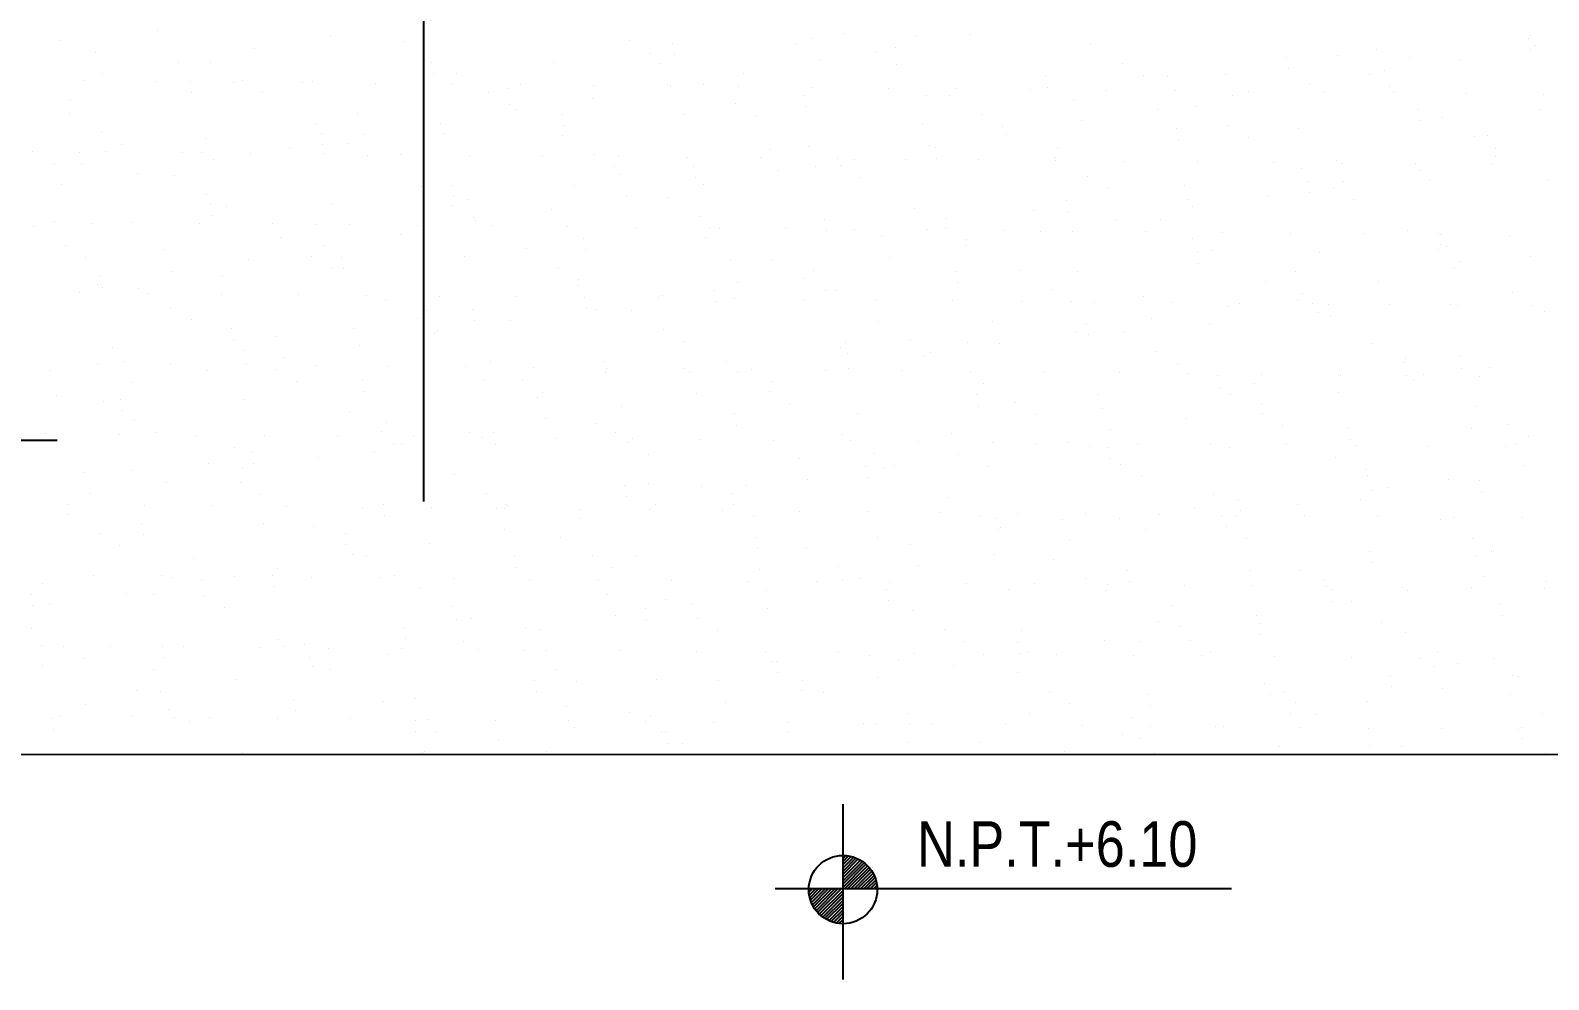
# Model space of a CAD drawing. Header units: millimetres. Extents: x -3 to 53, y -269 to 39.
# Drawn here: x 16.799 to 19.795, y 35.606 to 37.479 of the extents above; entities that cross this region are included whole.
import ezdxf
from ezdxf.enums import TextEntityAlignment as Align
from ezdxf.xclip import XClip

# ---------------------------------------------------------------- set-up
doc = ezdxf.new("R2010")
doc.units = ezdxf.units.MM
doc.header["$LTSCALE"] = 15
doc.header["$XCLIPFRAME"] = 2
for name, pattern in [('ACAD_ISO07W100', [3, 0, -3]), ('PHANTOM', [63.5, 31.75, -6.35, 6.35, -6.35, 6.35, -6.35]), ('PHANTOM2', [1.25, 0.625, -0.125, 0.125, -0.125, 0.125, -0.125])]:
    doc.linetypes.add(name, pattern=pattern)
doc.layers.get('0').update_dxf_attribs({"color": 250})
for name, color, linetype in [('A-EJES', 251, 'PHANTOM'), ('A-MURO BAJO', 251, 'Continuous'), ('A-NIVELES-NPT', 252, 'Continuous'), ('DLP_VERDE', 250, 'Continuous')]:
    doc.layers.add(name, color=color, linetype=linetype)
doc.layers.add('A-MUROS', color=252, linetype='Continuous', lineweight=30)
doc.styles.add('R80', font='ARIALN.TTF', dxfattribs={"height": 2.03})

# ---------------------------------------------------------------- blocks, each defined once
blk = doc.blocks.new('A$C9f73720c')
at = {"layer": 'A-MURO BAJO'}
blk.add_line((40.2339, 92.2777, 0), (45.2023, 108.5564, 0), dxfattribs=at)
at = {"layer": 'DLP_VERDE', "linetype": 'Continuous'}
for p, q in [((42.8937, 105.8529), (42.8937, 105.8529)), ((42.916, 105.8567), (42.916, 105.8567)), ((42.8988, 105.8464), (42.8988, 105.8464)), ((42.9208, 105.8435), (42.9208, 105.8435)), ((43.0123, 105.8422), (43.0123, 105.8422)), ((43.0398, 105.8279), (43.0398, 105.8279)), ((43.1765, 105.8025), (43.1765, 105.8025)), ((42.8983, 105.7066), (42.8983, 105.7066)), ((43.0581, 105.7136), (43.0581, 105.7136)), ((43.0867, 105.7202), (43.0867, 105.7202)), ((43.1025, 105.7155), (43.1025, 105.7155)), ((43.1151, 105.7051), (43.1151, 105.7051)), ((43.3112, 105.7247), (43.3112, 105.7247)), ((43.4232, 105.7191), (43.4232, 105.7191)), ((42.9669, 105.698), (42.9669, 105.698)), ((43.0523, 105.6887), (43.0523, 105.6887)), ((43.2586, 105.6968), (43.2586, 105.6968)), ((43.4049, 105.6975), (43.4049, 105.6975)), ((43.3695, 105.6698), (43.3695, 105.6698)), ((42.9986, 105.6394), (42.9986, 105.6394)), ((43.6506, 105.6179), (43.6506, 105.6179)), ((42.8656, 105.6107), (42.8656, 105.6107)), ((42.9697, 105.597), (42.9697, 105.597)), ((42.9917, 105.5941), (42.9917, 105.5941)), ((43.2797, 105.5875), (43.2797, 105.5875)), ((43.4977, 105.5835), (43.4977, 105.5835)), ((43.6162, 105.5864), (43.6162, 105.5864)), ((43.6576, 105.5905), (43.6576, 105.5905)), ((43.702, 105.5924), (43.702, 105.5924)), ((42.8316, 105.5544), (42.8316, 105.5544)), ((42.876, 105.5563), (42.876, 105.5563)), ((42.9088, 105.5572), (42.9088, 105.5572)), ((42.9234, 105.5603), (42.9234, 105.5603)), ((43.0697, 105.5609), (43.0697, 105.5609)), ((43.0848, 105.5655), (43.0848, 105.5655)), ((43.1107, 105.5784), (43.1107, 105.5784)), ((43.2147, 105.5647), (43.2147, 105.5647)), ((43.218, 105.568), (43.218, 105.568)), ((43.2367, 105.5618), (43.2367, 105.5618)), ((43.2446, 105.5724), (43.2446, 105.5724)), ((43.2453, 105.556), (43.2453, 105.556)), ((43.289, 105.5744), (43.289, 105.5744)), ((43.3615, 105.5597), (43.3615, 105.5597)), ((43.5077, 105.5604), (43.5077, 105.5604)), ((43.656, 105.5674), (43.656, 105.5674)), ((43.7995, 105.5592), (43.7995, 105.5592)), ((43.9334, 105.5675), (43.9334, 105.5675)), ((43.9458, 105.5599), (43.9458, 105.5599)), ((42.8744, 105.5256), (42.8744, 105.5256)), ((43.3557, 105.5461), (43.3557, 105.5461)), ((43.4597, 105.5324), (43.4597, 105.5324)), ((43.4817, 105.5295), (43.4817, 105.5295)), ((43.5625, 105.5371), (43.5625, 105.5371)), ((43.1915, 105.5067), (43.1915, 105.5067)), ((43.6007, 105.5139), (43.6007, 105.5139)), ((43.7047, 105.5002), (43.7047, 105.5002)), ((43.7268, 105.4973), (43.7268, 105.4973)), ((42.8206, 105.4764), (42.8206, 105.4764)), ((43.8436, 105.4852), (43.8436, 105.4852)), ((43.8458, 105.4816), (43.8458, 105.4816)), ((43.9498, 105.4679), (43.9498, 105.4679)), ((43.9718, 105.465), (43.9718, 105.465)), ((44.1801, 105.484), (44.1801, 105.484)), ((44.2571, 105.4673), (44.2571, 105.4673)), ((43.4727, 105.4548), (43.4727, 105.4548)), ((43.4755, 105.4332), (43.4755, 105.4332)), ((43.6842, 105.4423), (43.6842, 105.4423)), ((43.8092, 105.4537), (43.8092, 105.4537)), ((43.8441, 105.4493), (43.8441, 105.4493)), ((43.8885, 105.4512), (43.8885, 105.4512)), ((44.0908, 105.4494), (44.0908, 105.4494)), ((44.0972, 105.4603), (44.0972, 105.4603)), ((44.1264, 105.4348), (44.1264, 105.4348)), ((44.1948, 105.4357), (44.1948, 105.4357)), ((44.2168, 105.4328), (44.2168, 105.4328)), ((42.8583, 105.4062), (42.8583, 105.4062)), ((42.8828, 105.4314), (42.8828, 105.4314)), ((43.0181, 105.4132), (43.0181, 105.4132)), ((43.0263, 105.4232), (43.0263, 105.4232)), ((43.0625, 105.4152), (43.0625, 105.4152)), ((43.1018, 105.4245), (43.1018, 105.4245)), ((43.1725, 105.4238), (43.1725, 105.4238)), ((43.2713, 105.4243), (43.2713, 105.4243)), ((43.3208, 105.4309), (43.3208, 105.4309)), ((43.4311, 105.4313), (43.4311, 105.4313)), ((43.4383, 105.4233), (43.4383, 105.4233)), ((43.4643, 105.4226), (43.4643, 105.4226)), ((43.6106, 105.4233), (43.6106, 105.4233)), ((43.7554, 105.4044), (43.7554, 105.4044)), ((43.7589, 105.4303), (43.7589, 105.4303)), ((43.9023, 105.4221), (43.9023, 105.4221)), ((44.0486, 105.4228), (44.0486, 105.4228)), ((44.1969, 105.4298), (44.1969, 105.4298)), ((42.7955, 105.3798), (42.7955, 105.3798)), ((42.8175, 105.3769), (42.8175, 105.3769)), ((43.0673, 105.3929), (43.0673, 105.3929)), ((43.3845, 105.374), (43.3845, 105.374)), ((42.9365, 105.3612), (42.9365, 105.3612)), ((43.0136, 105.3437), (43.0136, 105.3437)), ((43.0405, 105.3475), (43.0405, 105.3475)), ((43.0626, 105.3446), (43.0626, 105.3446)), ((44.0366, 105.3525), (44.0366, 105.3525)), ((43.1815, 105.3289), (43.1815, 105.3289)), ((43.2855, 105.3152), (43.2855, 105.3152)), ((43.3076, 105.3123), (43.3076, 105.3123)), ((43.6657, 105.3221), (43.6657, 105.3221)), ((44.0022, 105.321), (44.0022, 105.321)), ((42.8373, 105.2872), (42.8373, 105.2872)), ((42.9856, 105.2943), (42.9856, 105.2943)), ((43.1291, 105.286), (43.1291, 105.286)), ((43.2754, 105.2867), (43.2754, 105.2867)), ((43.2947, 105.2918), (43.2947, 105.2918)), ((43.4237, 105.2938), (43.4237, 105.2938)), ((43.4266, 105.2967), (43.4266, 105.2967)), ((43.4578, 105.2831), (43.4578, 105.2831)), ((43.5306, 105.283), (43.5306, 105.283)), ((43.5671, 105.2855), (43.5671, 105.2855)), ((43.6176, 105.2901), (43.6176, 105.2901)), ((43.6312, 105.2906), (43.6312, 105.2906)), ((43.662, 105.292), (43.662, 105.292)), ((43.7134, 105.2862), (43.7134, 105.2862)), ((43.8617, 105.2932), (43.8617, 105.2932)), ((43.8707, 105.3011), (43.8707, 105.3011)), ((44.0052, 105.285), (44.0052, 105.285)), ((44.0306, 105.3081), (44.0306, 105.3081)), ((44.075, 105.3101), (44.075, 105.3101)), ((44.1514, 105.2857), (44.1514, 105.2857)), ((42.7916, 105.254), (42.7916, 105.254)), ((42.836, 105.256), (42.836, 105.256)), ((42.9238, 105.2614), (42.9238, 105.2614)), ((43.0448, 105.2651), (43.0448, 105.2651)), ((43.2046, 105.2721), (43.2046, 105.2721)), ((43.249, 105.274), (43.249, 105.274)), ((43.2603, 105.2602), (43.2603, 105.2602)), ((43.5526, 105.2801), (43.5526, 105.2801)), ((43.6716, 105.2644), (43.6716, 105.2644)), ((43.9484, 105.2717), (43.9484, 105.2717)), ((42.8894, 105.2299), (42.8894, 105.2299)), ((43.5775, 105.2413), (43.5775, 105.2413)), ((43.7756, 105.2507), (43.7756, 105.2507)), ((43.7976, 105.2478), (43.7976, 105.2478)), ((43.9166, 105.2322), (43.9166, 105.2322)), ((43.2066, 105.211), (43.2066, 105.211)), ((44.0206, 105.2185), (44.0206, 105.2185)), ((44.0427, 105.2156), (44.0427, 105.2156)), ((44.1617, 105.1999), (44.1617, 105.1999)), ((42.8356, 105.1806), (42.8356, 105.1806)), ((43.8586, 105.1894), (43.8586, 105.1894)), ((42.7624, 105.144), (42.7624, 105.144)), ((42.7939, 105.1495), (42.7939, 105.1495)), ((42.9402, 105.1501), (42.9402, 105.1501)), ((43.0885, 105.1572), (43.0885, 105.1572)), ((43.2319, 105.1489), (43.2319, 105.1489)), ((43.3782, 105.1496), (43.3782, 105.1496)), ((43.4355, 105.1328), (43.4355, 105.1328)), ((43.4877, 105.1591), (43.4877, 105.1591)), ((43.5265, 105.1566), (43.5265, 105.1566)), ((43.6443, 105.1419), (43.6443, 105.1419)), ((43.67, 105.1484), (43.67, 105.1484)), ((43.8041, 105.1489), (43.8041, 105.1489)), ((43.8163, 105.1491), (43.8163, 105.1491)), ((43.8242, 105.1579), (43.8242, 105.1579)), ((43.8485, 105.1509), (43.8485, 105.1509)), ((43.9645, 105.1561), (43.9645, 105.1561)), ((44.0572, 105.16), (44.0572, 105.16)), ((44.108, 105.1479), (44.108, 105.1479)), ((44.1414, 105.139), (44.1414, 105.139)), ((42.8183, 105.1059), (42.8183, 105.1059)), ((42.8664, 105.1303), (42.8664, 105.1303)), ((42.8884, 105.1274), (42.8884, 105.1274)), ((42.9781, 105.1128), (42.9781, 105.1128)), ((43.0074, 105.1117), (43.0074, 105.1117)), ((43.0225, 105.1148), (43.0225, 105.1148)), ((43.1168, 105.1287), (43.1168, 105.1287)), ((43.2313, 105.1239), (43.2313, 105.1239)), ((43.3911, 105.1309), (43.3911, 105.1309)), ((43.4533, 105.1275), (43.4533, 105.1275)), ((43.7705, 105.1087), (43.7705, 105.1087)), ((42.7458, 105.0983), (42.7458, 105.0983)), ((43.0824, 105.0972), (43.0824, 105.0972)), ((43.1114, 105.098), (43.1114, 105.098)), ((43.1334, 105.0951), (43.1334, 105.0951)), ((43.2524, 105.0795), (43.2524, 105.0795)), ((43.3995, 105.0783), (43.3995, 105.0783)), ((42.7114, 105.0668), (42.7114, 105.0668)), ((43.0286, 105.0479), (43.0286, 105.0479)), ((43.3564, 105.0658), (43.3564, 105.0658)), ((43.3784, 105.0629), (43.3784, 105.0629)), ((43.4974, 105.0472), (43.4974, 105.0472)), ((44.0516, 105.0567), (44.0516, 105.0567)), ((42.6577, 105.0175), (42.6577, 105.0175)), ((42.7533, 105.0206), (42.7533, 105.0206)), ((43.043, 105.013), (43.043, 105.013)), ((43.1913, 105.0201), (43.1913, 105.0201)), ((43.4811, 105.0125), (43.4811, 105.0125)), ((43.6014, 105.0335), (43.6014, 105.0335)), ((43.6235, 105.0306), (43.6235, 105.0306)), ((43.6293, 105.0195), (43.6293, 105.0195)), ((43.6807, 105.0264), (43.6807, 105.0264)), ((43.7425, 105.015), (43.7425, 105.015)), ((44.0172, 105.0252), (44.0172, 105.0252)), ((44.0674, 105.019), (44.0674, 105.019)), ((42.8967, 105.0124), (42.8967, 105.0124)), ((43.3098, 104.996), (43.3098, 104.996)), ((43.3348, 105.0118), (43.3348, 105.0118)), ((43.4178, 104.9827), (43.4178, 104.9827)), ((43.5776, 104.9897), (43.5776, 104.9897)), ((43.622, 104.9916), (43.622, 104.9916)), ((43.6463, 104.9948), (43.6463, 104.9948)), ((43.7728, 105.0113), (43.7728, 105.0113)), ((43.8308, 105.0008), (43.8308, 105.0008)), ((43.8465, 105.0013), (43.8465, 105.0013)), ((43.8685, 104.9984), (43.8685, 104.9984)), ((43.9191, 105.012), (43.9191, 105.012)), ((43.9875, 104.9827), (43.9875, 104.9827)), ((43.9906, 105.0077), (43.9906, 105.0077)), ((44.035, 105.0097), (44.035, 105.0097)), ((42.7516, 104.9536), (42.7516, 104.9536)), ((42.7961, 104.9556), (42.7961, 104.9556)), ((42.9388, 104.9656), (42.9388, 104.9656)), ((43.0048, 104.9647), (43.0048, 104.9647)), ((43.1646, 104.9717), (43.1646, 104.9717)), ((43.209, 104.9736), (43.209, 104.9736)), ((43.2753, 104.9645), (43.2753, 104.9645)), ((43.9634, 104.976), (43.9634, 104.976)), ((44.0915, 104.969), (44.0915, 104.969)), ((42.9044, 104.9341), (42.9044, 104.9341)), ((43.5925, 104.9456), (43.5925, 104.9456)), ((42.6922, 104.9131), (42.6922, 104.9131)), ((42.7142, 104.9102), (42.7142, 104.9102)), ((42.8332, 104.8945), (42.8332, 104.8945)), ((43.2216, 104.9152), (43.2216, 104.9152)), ((43.8737, 104.8937), (43.8737, 104.8937)), ((42.7078, 104.8765), (42.7078, 104.8765)), ((42.8507, 104.8849), (42.8507, 104.8849)), ((42.8561, 104.8835), (42.8561, 104.8835)), ((42.9372, 104.8808), (42.9372, 104.8808)), ((42.9593, 104.8779), (42.9593, 104.8779)), ((42.9996, 104.8753), (42.9996, 104.8753)), ((43.1459, 104.8759), (43.1459, 104.8759)), ((43.2941, 104.883), (43.2941, 104.883)), ((43.4376, 104.8747), (43.4376, 104.8747)), ((43.5027, 104.8633), (43.5027, 104.8633)), ((43.5839, 104.8754), (43.5839, 104.8754)), ((43.7322, 104.8824), (43.7322, 104.8824)), ((43.8756, 104.8742), (43.8756, 104.8742)), ((44.0219, 104.8749), (44.0219, 104.8749)), ((43.0782, 104.8623), (43.0782, 104.8623)), ((43.1318, 104.8329), (43.1318, 104.8329)), ((43.1823, 104.8486), (43.1823, 104.8486)), ((43.2043, 104.8457), (43.2043, 104.8457)), ((43.6043, 104.8416), (43.6043, 104.8416)), ((43.7641, 104.8485), (43.7641, 104.8485)), ((43.8085, 104.8505), (43.8085, 104.8505)), ((43.8392, 104.8621), (43.8392, 104.8621)), ((44.0173, 104.8596), (44.0173, 104.8596)), ((42.7783, 104.8055), (42.7783, 104.8055)), ((42.9381, 104.8125), (42.9381, 104.8125)), ((42.9826, 104.8144), (42.9826, 104.8144)), ((43.1913, 104.8235), (43.1913, 104.8235)), ((43.3233, 104.83), (43.3233, 104.83)), ((43.3511, 104.8305), (43.3511, 104.8305)), ((43.3955, 104.8324), (43.3955, 104.8324)), ((43.4273, 104.8163), (43.4273, 104.8163)), ((43.4493, 104.8134), (43.4493, 104.8134)), ((43.4683, 104.8318), (43.4683, 104.8318)), ((43.7855, 104.8129), (43.7855, 104.8129)), ((42.5696, 104.7964), (42.5696, 104.7964)), ((42.7609, 104.8026), (42.7609, 104.8026)), ((43.0974, 104.8014), (43.0974, 104.8014)), ((43.4146, 104.7825), (43.4146, 104.7825)), ((43.5683, 104.7978), (43.5683, 104.7978)), ((43.6723, 104.7841), (43.6723, 104.7841)), ((43.6943, 104.7812), (43.6943, 104.7812)), ((42.7265, 104.771), (42.7265, 104.771)), ((42.9589, 104.7464), (42.9589, 104.7464)), ((43.0436, 104.7522), (43.0436, 104.7522)), ((43.397, 104.7459), (43.397, 104.7459)), ((43.8133, 104.7655), (43.8133, 104.7655)), ((43.835, 104.7453), (43.835, 104.7453)), ((43.9173, 104.7518), (43.9173, 104.7518)), ((43.9394, 104.7489), (43.9394, 104.7489)), ((42.6644, 104.7387), (42.6644, 104.7387)), ((42.6727, 104.7218), (42.6727, 104.7218)), ((42.8107, 104.7394), (42.8107, 104.7394)), ((43.1024, 104.7382), (43.1024, 104.7382)), ((43.2487, 104.7388), (43.2487, 104.7388)), ((43.5405, 104.7376), (43.5405, 104.7376)), ((43.6867, 104.7383), (43.6867, 104.7383)), ((43.6957, 104.7306), (43.6957, 104.7306)), ((43.9785, 104.7371), (43.9785, 104.7371)), ((44.0322, 104.7294), (44.0322, 104.7294)), ((42.5401, 104.693), (42.5401, 104.693)), ((43.3248, 104.7002), (43.3248, 104.7002)), ((43.5376, 104.6893), (43.5376, 104.6893)), ((43.582, 104.6913), (43.582, 104.6913)), ((43.6613, 104.6991), (43.6613, 104.6991)), ((43.7908, 104.7004), (43.7908, 104.7004)), ((43.9506, 104.7074), (43.9506, 104.7074)), ((43.995, 104.7093), (43.995, 104.7093)), ((42.6591, 104.6773), (42.6591, 104.6773)), ((42.7117, 104.6533), (42.7117, 104.6533)), ((42.7561, 104.6552), (42.7561, 104.6552)), ((42.7631, 104.6636), (42.7631, 104.6636)), ((42.7851, 104.6607), (42.7851, 104.6607)), ((42.9538, 104.6699), (42.9538, 104.6699)), ((42.9648, 104.6643), (42.9648, 104.6643)), ((43.1246, 104.6713), (43.1246, 104.6713)), ((43.1691, 104.6732), (43.1691, 104.6732)), ((43.2904, 104.6687), (43.2904, 104.6687)), ((43.3778, 104.6823), (43.3778, 104.6823)), ((43.9785, 104.6802), (43.9785, 104.6802)), ((42.5518, 104.6463), (42.5518, 104.6463)), ((42.5829, 104.6395), (42.5829, 104.6395)), ((42.9041, 104.6451), (42.9041, 104.6451)), ((42.9194, 104.6383), (42.9194, 104.6383)), ((43.0081, 104.6314), (43.0081, 104.6314)), ((43.0301, 104.6285), (43.0301, 104.6285)), ((43.6075, 104.6498), (43.6075, 104.6498)), ((42.5485, 104.608), (42.5485, 104.608)), ((42.6238, 104.6098), (42.6238, 104.6098)), ((42.7672, 104.6016), (42.7672, 104.6016)), ((42.9135, 104.6023), (42.9135, 104.6023)), ((43.0618, 104.6093), (43.0618, 104.6093)), ((43.1491, 104.6128), (43.1491, 104.6128)), ((43.2053, 104.6011), (43.2053, 104.6011)), ((43.2366, 104.6195), (43.2366, 104.6195)), ((43.2531, 104.5991), (43.2531, 104.5991)), ((43.2752, 104.5962), (43.2752, 104.5962)), ((43.3515, 104.6017), (43.3515, 104.6017)), ((43.4998, 104.6088), (43.4998, 104.6088)), ((43.6433, 104.6005), (43.6433, 104.6005)), ((43.7896, 104.6012), (43.7896, 104.6012)), ((43.8887, 104.5979), (43.8887, 104.5979)), ((43.9379, 104.6082), (43.9379, 104.6082)), ((42.8657, 104.5891), (42.8657, 104.5891)), ((43.3941, 104.5806), (43.3941, 104.5806)), ((43.4981, 104.5669), (43.4981, 104.5669)), ((43.5178, 104.5675), (43.5178, 104.5675)), ((43.5202, 104.564), (43.5202, 104.564)), ((43.8543, 104.5664), (43.8543, 104.5664)), ((42.4948, 104.5587), (42.4948, 104.5587)), ((43.1468, 104.5372), (43.1468, 104.5372)), ((43.4833, 104.536), (43.4833, 104.536)), ((43.5643, 104.5412), (43.5643, 104.5412)), ((43.6392, 104.5483), (43.6392, 104.5483)), ((43.7241, 104.5482), (43.7241, 104.5482)), ((43.7432, 104.5346), (43.7432, 104.5346)), ((43.7685, 104.5501), (43.7685, 104.5501)), ((43.9773, 104.5592), (43.9773, 104.5592)), ((42.7383, 104.5051), (42.7383, 104.5051)), ((42.7759, 104.5068), (42.7759, 104.5068)), ((42.8982, 104.5121), (42.8982, 104.5121)), ((42.9426, 104.514), (42.9426, 104.514)), ((43.1124, 104.5056), (43.1124, 104.5056)), ((43.1513, 104.5231), (43.1513, 104.5231)), ((43.3111, 104.5301), (43.3111, 104.5301)), ((43.3556, 104.5321), (43.3556, 104.5321)), ((43.7652, 104.5317), (43.7652, 104.5317)), ((43.8005, 104.5171), (43.8005, 104.5171)), ((43.8842, 104.516), (43.8842, 104.516)), ((42.4852, 104.4941), (42.4852, 104.4941)), ((42.5296, 104.496), (42.5296, 104.496)), ((42.7415, 104.4753), (42.7415, 104.4753)), ((43.4296, 104.4868), (43.4296, 104.4868)), ((42.4849, 104.4601), (42.4849, 104.4601)), ((42.5783, 104.4657), (42.5783, 104.4657)), ((42.5889, 104.4464), (42.5889, 104.4464)), ((42.6109, 104.4435), (42.6109, 104.4435)), ((42.7266, 104.4727), (42.7266, 104.4727)), ((42.8701, 104.4645), (42.8701, 104.4645)), ((43.0163, 104.4651), (43.0163, 104.4651)), ((43.0587, 104.4564), (43.0587, 104.4564)), ((43.1646, 104.4722), (43.1646, 104.4722)), ((43.3081, 104.464), (43.3081, 104.464)), ((43.4544, 104.4646), (43.4544, 104.4646)), ((43.6027, 104.4717), (43.6027, 104.4717)), ((43.7461, 104.4634), (43.7461, 104.4634)), ((43.8924, 104.4641), (43.8924, 104.4641)), ((42.6877, 104.426), (42.6877, 104.426)), ((42.7299, 104.4279), (42.7299, 104.4279)), ((42.8339, 104.4142), (42.8339, 104.4142)), ((43.7107, 104.4349), (43.7107, 104.4349)), ((42.856, 104.4113), (42.856, 104.4113)), ((42.975, 104.3956), (42.975, 104.3956)), ((43.3398, 104.4045), (43.3398, 104.4045)), ((43.4976, 104.3889), (43.4976, 104.3889)), ((43.5421, 104.3909), (43.5421, 104.3909)), ((43.6763, 104.4033), (43.6763, 104.4033)), ((43.7508, 104.4), (43.7508, 104.4)), ((43.9106, 104.407), (43.9106, 104.407)), ((42.7161, 104.3548), (42.7161, 104.3548)), ((42.9248, 104.3639), (42.9248, 104.3639)), ((42.9689, 104.3741), (42.9689, 104.3741)), ((43.079, 104.3819), (43.079, 104.3819)), ((43.0847, 104.3709), (43.0847, 104.3709)), ((43.101, 104.379), (43.101, 104.379)), ((43.1291, 104.3729), (43.1291, 104.3729)), ((43.22, 104.3634), (43.22, 104.3634)), ((43.3054, 104.373), (43.3054, 104.373)), ((43.3378, 104.382), (43.3378, 104.382)), ((43.6226, 104.3541), (43.6226, 104.3541)), ((42.5118, 104.3459), (42.5118, 104.3459)), ((42.5349, 104.3279), (42.5349, 104.3279)), ((42.5979, 104.3438), (42.5979, 104.3438)), ((42.6717, 104.3529), (42.6717, 104.3529)), ((42.6811, 104.3286), (42.6811, 104.3286)), ((42.8294, 104.3356), (42.8294, 104.3356)), ((42.9345, 104.3426), (42.9345, 104.3426)), ((42.9729, 104.3274), (42.9729, 104.3274)), ((43.1192, 104.328), (43.1192, 104.328)), ((43.2516, 104.3237), (43.2516, 104.3237)), ((43.2675, 104.3351), (43.2675, 104.3351)), ((43.324, 104.3497), (43.324, 104.3497)), ((43.346, 104.3468), (43.346, 104.3468)), ((43.4109, 104.3268), (43.4109, 104.3268)), ((43.465, 104.3311), (43.465, 104.3311)), ((43.5572, 104.3275), (43.5572, 104.3275)), ((43.7055, 104.3345), (43.7055, 104.3345)), ((43.849, 104.3263), (43.849, 104.3263)), ((42.5635, 104.3122), (42.5635, 104.3122)), ((43.569, 104.3174), (43.569, 104.3174)), ((43.591, 104.3145), (43.591, 104.3145)), ((43.71, 104.2988), (43.71, 104.2988)), ((43.9037, 104.3022), (43.9037, 104.3022)), ((42.8807, 104.2933), (42.8807, 104.2933)), ((43.5328, 104.2718), (43.5328, 104.2718)), ((43.814, 104.2852), (43.814, 104.2852)), ((43.8361, 104.2823), (43.8361, 104.2823)), ((43.8693, 104.2706), (43.8693, 104.2706)), ((42.5098, 104.263), (42.5098, 104.263)), ((43.1618, 104.2414), (43.1618, 104.2414)), ((43.4984, 104.2403), (43.4984, 104.2403)), ((43.5243, 104.2408), (43.5243, 104.2408)), ((43.6841, 104.2478), (43.6841, 104.2478)), ((43.7286, 104.2497), (43.7286, 104.2497)), ((42.4147, 104.2292), (42.4147, 104.2292)), ((42.4368, 104.2263), (42.4368, 104.2263)), ((42.5558, 104.2107), (42.5558, 104.2107)), ((42.6983, 104.2047), (42.6983, 104.2047)), ((42.7909, 104.2111), (42.7909, 104.2111)), ((42.8582, 104.2117), (42.8582, 104.2117)), ((42.9026, 104.2137), (42.9026, 104.2137)), ((43.1113, 104.2228), (43.1113, 104.2228)), ((43.1274, 104.2099), (43.1274, 104.2099)), ((43.2712, 104.2297), (43.2712, 104.2297)), ((43.3156, 104.2317), (43.3156, 104.2317)), ((43.8155, 104.2214), (43.8155, 104.2214)), ((42.42, 104.1807), (42.42, 104.1807)), ((42.4452, 104.1937), (42.4452, 104.1937)), ((42.4896, 104.1956), (42.4896, 104.1956)), ((42.4942, 104.199), (42.4942, 104.199)), ((42.6377, 104.1908), (42.6377, 104.1908)), ((42.6598, 104.197), (42.6598, 104.197)), ((42.6818, 104.1941), (42.6818, 104.1941)), ((42.7565, 104.1795), (42.7565, 104.1795)), ((42.784, 104.1915), (42.784, 104.1915)), ((42.8008, 104.1784), (42.8008, 104.1784)), ((42.9323, 104.1985), (42.9323, 104.1985)), ((43.0757, 104.1903), (43.0757, 104.1903)), ((43.222, 104.1909), (43.222, 104.1909)), ((43.3703, 104.198), (43.3703, 104.198)), ((43.4446, 104.191), (43.4446, 104.191)), ((43.5138, 104.1897), (43.5138, 104.1897)), ((43.66, 104.1904), (43.66, 104.1904)), ((43.8083, 104.1974), (43.8083, 104.1974)), ((42.3856, 104.1492), (42.3856, 104.1492)), ((42.9048, 104.1647), (42.9048, 104.1647)), ((42.9268, 104.1618), (42.9268, 104.1618)), ((43.0458, 104.1462), (43.0458, 104.1462)), ((43.0737, 104.1606), (43.0737, 104.1606)), ((42.7028, 104.1303), (42.7028, 104.1303)), ((43.1498, 104.1325), (43.1498, 104.1325)), ((43.1719, 104.1296), (43.1719, 104.1296)), ((43.2908, 104.1139), (43.2908, 104.1139)), ((43.7258, 104.1391), (43.7258, 104.1391)), ((43.3548, 104.1087), (43.3548, 104.1087)), ((43.3949, 104.1002), (43.3949, 104.1002)), ((43.4169, 104.0973), (43.4169, 104.0973)), ((43.4577, 104.0886), (43.4577, 104.0886)), ((43.5021, 104.0905), (43.5021, 104.0905)), ((43.6913, 104.1076), (43.6913, 104.1076)), ((43.7108, 104.0996), (43.7108, 104.0996)), ((42.4488, 104.0549), (42.4488, 104.0549)), ((42.5971, 104.0619), (42.5971, 104.0619)), ((42.6761, 104.0544), (42.6761, 104.0544)), ((42.8848, 104.0636), (42.8848, 104.0636)), ((42.8868, 104.0544), (42.8868, 104.0544)), ((42.9839, 104.0784), (42.9839, 104.0784)), ((43.0351, 104.0614), (43.0351, 104.0614)), ((43.0447, 104.0705), (43.0447, 104.0705)), ((43.0891, 104.0725), (43.0891, 104.0725)), ((43.2978, 104.0816), (43.2978, 104.0816)), ((43.3204, 104.0772), (43.3204, 104.0772)), ((43.3249, 104.0538), (43.3249, 104.0538)), ((43.4731, 104.0609), (43.4731, 104.0609)), ((43.5359, 104.0816), (43.5359, 104.0816)), ((43.6376, 104.0583), (43.6376, 104.0583)), ((43.6399, 104.068), (43.6399, 104.068)), ((43.6619, 104.0651), (43.6619, 104.0651)), ((42.4718, 104.0455), (42.4718, 104.0455)), ((42.613, 104.048), (42.613, 104.048)), ((42.6317, 104.0525), (42.6317, 104.0525)), ((42.7405, 104.0537), (42.7405, 104.0537)), ((42.9495, 104.0468), (42.9495, 104.0468)), ((43.1786, 104.0532), (43.1786, 104.0532)), ((43.2667, 104.0279), (43.2667, 104.0279)), ((43.6166, 104.0526), (43.6166, 104.0526)), ((43.7629, 104.0533), (43.7629, 104.0533)), ((43.7809, 104.0494), (43.7809, 104.0494)), ((42.5786, 104.0165), (42.5786, 104.0165)), ((42.8957, 103.9976), (42.8957, 103.9976)), ((42.3816, 103.9935), (42.3816, 103.9935)), ((42.4856, 103.9798), (42.4856, 103.9798)), ((42.5076, 103.9769), (42.5076, 103.9769)), ((42.5248, 103.9672), (42.5248, 103.9672)), ((43.5478, 103.976), (43.5478, 103.976)), ((42.6266, 103.9612), (42.6266, 103.9612)), ((42.7306, 103.9475), (42.7306, 103.9475)), ((42.7527, 103.9446), (42.7527, 103.9446)), ((43.1769, 103.9457), (43.1769, 103.9457)), ((43.4843, 103.9404), (43.4843, 103.9404)), ((43.5134, 103.9445), (43.5134, 103.9445)), ((43.6442, 103.9474), (43.6442, 103.9474)), ((43.6886, 103.9493), (43.6886, 103.9493)), ((42.4053, 103.9171), (42.4053, 103.9171)), ((42.5516, 103.9178), (42.5516, 103.9178)), ((42.6583, 103.9044), (42.6583, 103.9044)), ((42.6999, 103.9248), (42.6999, 103.9248)), ((42.8059, 103.9153), (42.8059, 103.9153)), ((42.8182, 103.9113), (42.8182, 103.9113)), ((42.8434, 103.9166), (42.8434, 103.9166)), ((42.8626, 103.9133), (42.8626, 103.9133)), ((42.8717, 103.929), (42.8717, 103.929)), ((42.9757, 103.9153), (42.9757, 103.9153)), ((42.9897, 103.9173), (42.9897, 103.9173)), ((42.9977, 103.9124), (42.9977, 103.9124)), ((43.0713, 103.9224), (43.0713, 103.9224)), ((43.1379, 103.9243), (43.1379, 103.9243)), ((43.1425, 103.9141), (43.1425, 103.9141)), ((43.2312, 103.9294), (43.2312, 103.9294)), ((43.2756, 103.9313), (43.2756, 103.9313)), ((43.2814, 103.9161), (43.2814, 103.9161)), ((43.4277, 103.9167), (43.4277, 103.9167)), ((43.576, 103.9238), (43.576, 103.9238)), ((43.7194, 103.9155), (43.7194, 103.9155)), ((42.4052, 103.8933), (42.4052, 103.8933)), ((42.435, 103.8849), (42.435, 103.8849)), ((42.4496, 103.8952), (42.4496, 103.8952)), ((42.7715, 103.8838), (42.7715, 103.8838)), ((43.1167, 103.8967), (43.1167, 103.8967)), ((43.2207, 103.883), (43.2207, 103.883)), ((43.2427, 103.8801), (43.2427, 103.8801)), ((43.4596, 103.8952), (43.4596, 103.8952)), ((42.4006, 103.8534), (42.4006, 103.8534)), ((43.0887, 103.8649), (43.0887, 103.8649)), ((43.3617, 103.8644), (43.3617, 103.8644)), ((43.4657, 103.8508), (43.4657, 103.8508)), ((43.4878, 103.8479), (43.4878, 103.8479)), ((42.7178, 103.8345), (42.7178, 103.8345)), ((43.6067, 103.8322), (43.6067, 103.8322)), ((43.7107, 103.8185), (43.7107, 103.8185)), ((43.7328, 103.8156), (43.7328, 103.8156)), ((43.7408, 103.8433), (43.7408, 103.8433)), ((42.3469, 103.8041), (42.3469, 103.8041)), ((42.3647, 103.7882), (42.3647, 103.7882)), ((42.8027, 103.7877), (42.8027, 103.7877)), ((43.2408, 103.7872), (43.2408, 103.7872)), ((43.3698, 103.813), (43.3698, 103.813)), ((43.4177, 103.7882), (43.4177, 103.7882)), ((43.4621, 103.7901), (43.4621, 103.7901)), ((43.6708, 103.7992), (43.6708, 103.7992)), ((43.6788, 103.7867), (43.6788, 103.7867)), ((43.7064, 103.8118), (43.7064, 103.8118)), ((42.3114, 103.7626), (42.3114, 103.7626)), ((42.3335, 103.7597), (42.3335, 103.7597)), ((42.5082, 103.78), (42.5082, 103.78)), ((42.6545, 103.7807), (42.6545, 103.7807)), ((42.8448, 103.7632), (42.8448, 103.7632)), ((42.9462, 103.7795), (42.9462, 103.7795)), ((42.9989, 103.7826), (42.9989, 103.7826)), ((43.0047, 103.7702), (43.0047, 103.7702)), ((43.0491, 103.7721), (43.0491, 103.7721)), ((43.0925, 103.7802), (43.0925, 103.7802)), ((43.2578, 103.7812), (43.2578, 103.7812)), ((43.3354, 103.7814), (43.3354, 103.7814)), ((43.3842, 103.779), (43.3842, 103.779)), ((43.5305, 103.7796), (43.5305, 103.7796)), ((43.6526, 103.7626), (43.6526, 103.7626)), ((42.4318, 103.7451), (42.4318, 103.7451)), ((42.4525, 103.744), (42.4525, 103.744)), ((42.5565, 103.7303), (42.5565, 103.7303)), ((42.5785, 103.7274), (42.5785, 103.7274)), ((42.5917, 103.7521), (42.5917, 103.7521)), ((42.628, 103.7522), (42.628, 103.7522)), ((42.6361, 103.7541), (42.6361, 103.7541)), ((42.9645, 103.7511), (42.9645, 103.7511)), ((43.2817, 103.7322), (43.2817, 103.7322)), ((42.2571, 103.7219), (42.2571, 103.7219)), ((42.5936, 103.7207), (42.5936, 103.7207)), ((42.6975, 103.7118), (42.6975, 103.7118)), ((42.8015, 103.6981), (42.8015, 103.6981)), ((42.8235, 103.6952), (42.8235, 103.6952)), ((42.9108, 103.7018), (42.9108, 103.7018)), ((42.5398, 103.6715), (42.5398, 103.6715)), ((42.9425, 103.6795), (42.9425, 103.6795)), ((43.0465, 103.6658), (43.0465, 103.6658)), ((43.5628, 103.6803), (43.5628, 103.6803)), ((42.3193, 103.6441), (42.3193, 103.6441)), ((42.4675, 103.6511), (42.4675, 103.6511)), ((42.611, 103.6429), (42.611, 103.6429)), ((42.7573, 103.6436), (42.7573, 103.6436)), ((42.9056, 103.6506), (42.9056, 103.6506)), ((43.0491, 103.6424), (43.0491, 103.6424)), ((43.0686, 103.6629), (43.0686, 103.6629)), ((43.1876, 103.6472), (43.1876, 103.6472)), ((43.1919, 103.6499), (43.1919, 103.6499)), ((43.1953, 103.6431), (43.1953, 103.6431)), ((43.3436, 103.6501), (43.3436, 103.6501)), ((43.4443, 103.64), (43.4443, 103.64)), ((43.4871, 103.6419), (43.4871, 103.6419)), ((43.5284, 103.6487), (43.5284, 103.6487)), ((43.6042, 103.647), (43.6042, 103.647)), ((43.6334, 103.6425), (43.6334, 103.6425)), ((43.6486, 103.649), (43.6486, 103.649)), ((42.7782, 103.611), (42.7782, 103.611)), ((42.821, 103.6195), (42.821, 103.6195)), ((42.8226, 103.6129), (42.8226, 103.6129)), ((43.0313, 103.622), (43.0313, 103.622)), ((43.1575, 103.6184), (43.1575, 103.6184)), ((43.1912, 103.629), (43.1912, 103.629)), ((43.2356, 103.6309), (43.2356, 103.6309)), ((43.2916, 103.6336), (43.2916, 103.6336)), ((43.3136, 103.6307), (43.3136, 103.6307)), ((43.4326, 103.615), (43.4326, 103.615)), ((42.2053, 103.5859), (42.2053, 103.5859)), ((42.3652, 103.5929), (42.3652, 103.5929)), ((42.4096, 103.5949), (42.4096, 103.5949)), ((42.45, 103.5892), (42.45, 103.5892)), ((42.6183, 103.604), (42.6183, 103.604)), ((42.7866, 103.588), (42.7866, 103.588)), ((43.4747, 103.5995), (43.4747, 103.5995)), ((43.5366, 103.6013), (43.5366, 103.6013)), ((43.5586, 103.5984), (43.5586, 103.5984)), ((43.6776, 103.5827), (43.6776, 103.5827)), ((42.4156, 103.5576), (42.4156, 103.5576)), ((43.1037, 103.5691), (43.1037, 103.5691)), ((42.2783, 103.5268), (42.2783, 103.5268)), ((42.7328, 103.5388), (42.7328, 103.5388)), ((43.3849, 103.5172), (43.3849, 103.5172)), ((42.2758, 103.5063), (42.2758, 103.5063)), ((42.3619, 103.5084), (42.3619, 103.5084)), ((42.3823, 103.5131), (42.3823, 103.5131)), ((42.4044, 103.5102), (42.4044, 103.5102)), ((42.4221, 103.507), (42.4221, 103.507)), ((42.5233, 103.4946), (42.5233, 103.4946)), ((42.5704, 103.514), (42.5704, 103.514)), ((42.7139, 103.5058), (42.7139, 103.5058)), ((42.8601, 103.5065), (42.8601, 103.5065)), ((43.0084, 103.5135), (43.0084, 103.5135)), ((43.0139, 103.4868), (43.0139, 103.4868)), ((43.1519, 103.5053), (43.1519, 103.5053)), ((43.2982, 103.5059), (43.2982, 103.5059)), ((43.3505, 103.4857), (43.3505, 103.4857)), ((43.3777, 103.4878), (43.3777, 103.4878)), ((43.4221, 103.4898), (43.4221, 103.4898)), ((43.4465, 103.513), (43.4465, 103.513)), ((43.5899, 103.5047), (43.5899, 103.5047)), ((43.6308, 103.4989), (43.6308, 103.4989)), ((42.6273, 103.4809), (42.6273, 103.4809)), ((42.643, 103.4565), (42.643, 103.4565)), ((42.6494, 103.478), (42.6494, 103.478)), ((42.7684, 103.4623), (42.7684, 103.4623)), ((42.8048, 103.4628), (42.8048, 103.4628)), ((42.9647, 103.4698), (42.9647, 103.4698)), ((42.9795, 103.4553), (42.9795, 103.4553)), ((43.0091, 103.4717), (43.0091, 103.4717)), ((43.2178, 103.4808), (43.2178, 103.4808)), ((42.1831, 103.4357), (42.1831, 103.4357)), ((42.2721, 103.4261), (42.2721, 103.4261)), ((42.3918, 103.4448), (42.3918, 103.4448)), ((42.5517, 103.4517), (42.5517, 103.4517)), ((42.5961, 103.4537), (42.5961, 103.4537)), ((42.6086, 103.4249), (42.6086, 103.4249)), ((42.8724, 103.4486), (42.8724, 103.4486)), ((42.8944, 103.4457), (42.8944, 103.4457)), ((43.0134, 103.43), (43.0134, 103.43)), ((43.2967, 103.4364), (43.2967, 103.4364)), ((42.9258, 103.4061), (42.9258, 103.4061)), ((43.1174, 103.4164), (43.1174, 103.4164)), ((43.1394, 103.4135), (43.1394, 103.4135)), ((43.2584, 103.3978), (43.2584, 103.3978)), ((42.2352, 103.3775), (42.2352, 103.3775)), ((42.2377, 103.3946), (42.2377, 103.3946)), ((42.3787, 103.3692), (42.3787, 103.3692)), ((42.5249, 103.3699), (42.5249, 103.3699)), ((42.5549, 103.3757), (42.5549, 103.3757)), ((42.6732, 103.3769), (42.6732, 103.3769)), ((42.8167, 103.3687), (42.8167, 103.3687)), ((42.963, 103.3694), (42.963, 103.3694)), ((43.1113, 103.3764), (43.1113, 103.3764)), ((43.2547, 103.3682), (43.2547, 103.3682)), ((43.3624, 103.3841), (43.3624, 103.3841)), ((43.3845, 103.3812), (43.3845, 103.3812)), ((43.401, 103.3688), (43.401, 103.3688)), ((43.5035, 103.3655), (43.5035, 103.3655)), ((43.5493, 103.3759), (43.5493, 103.3759)), ((43.5778, 103.3845), (43.5778, 103.3845)), ((42.1839, 103.3453), (42.1839, 103.3453)), ((43.2069, 103.3541), (43.2069, 103.3541)), ((43.4043, 103.3397), (43.4043, 103.3397)), ((43.5434, 103.353), (43.5434, 103.353)), ((43.5642, 103.3466), (43.5642, 103.3466)), ((43.6075, 103.3518), (43.6075, 103.3518)), ((43.6086, 103.3486), (43.6086, 103.3486)), ((42.7382, 103.3106), (42.7382, 103.3106)), ((42.7826, 103.3125), (42.7826, 103.3125)), ((42.836, 103.3238), (42.836, 103.3238)), ((42.9913, 103.3216), (42.9913, 103.3216)), ((43.1512, 103.3286), (43.1512, 103.3286)), ((43.1725, 103.3226), (43.1725, 103.3226)), ((43.1956, 103.3305), (43.1956, 103.3305)), ((42.1653, 103.2856), (42.1653, 103.2856)), ((42.2082, 103.2959), (42.2082, 103.2959)), ((42.2302, 103.293), (42.2302, 103.293)), ((42.3252, 103.2925), (42.3252, 103.2925)), ((42.3492, 103.2774), (42.3492, 103.2774)), ((42.3696, 103.2945), (42.3696, 103.2945)), ((42.4651, 103.2934), (42.4651, 103.2934)), ((42.5783, 103.3036), (42.5783, 103.3036)), ((42.8016, 103.2922), (42.8016, 103.2922)), ((43.4897, 103.3037), (43.4897, 103.3037)), ((42.0941, 103.263), (42.0941, 103.263)), ((42.4307, 103.2619), (42.4307, 103.2619)), ((42.4532, 103.2637), (42.4532, 103.2637)), ((42.4752, 103.2608), (42.4752, 103.2608)), ((42.5942, 103.2451), (42.5942, 103.2451)), ((43.1188, 103.2734), (43.1188, 103.2734)), ((42.1897, 103.2333), (42.1897, 103.2333)), ((42.338, 103.2404), (42.338, 103.2404)), ((42.4815, 103.2321), (42.4815, 103.2321)), ((42.6278, 103.2328), (42.6278, 103.2328)), ((42.6982, 103.2314), (42.6982, 103.2314)), ((42.7202, 103.2285), (42.7202, 103.2285)), ((42.7478, 103.243), (42.7478, 103.243)), ((42.7761, 103.2398), (42.7761, 103.2398)), ((42.9195, 103.2316), (42.9195, 103.2316)), ((43.0658, 103.2323), (43.0658, 103.2323)), ((43.2141, 103.2393), (43.2141, 103.2393)), ((43.3576, 103.2311), (43.3576, 103.2311)), ((43.3999, 103.2214), (43.3999, 103.2214)), ((43.5038, 103.2317), (43.5038, 103.2317)), ((42.3769, 103.2126), (42.3769, 103.2126)), ((42.8392, 103.2128), (42.8392, 103.2128)), ((42.9432, 103.1992), (42.9432, 103.1992)), ((42.9653, 103.1963), (42.9653, 103.1963)), ((43.029, 103.1911), (43.029, 103.1911)), ((43.3377, 103.1874), (43.3377, 103.1874)), ((43.3655, 103.1899), (43.3655, 103.1899)), ((43.3821, 103.1894), (43.3821, 103.1894)), ((42.658, 103.1607), (42.658, 103.1607)), ((42.7648, 103.1624), (42.7648, 103.1624)), ((42.9247, 103.1694), (42.9247, 103.1694)), ((42.9691, 103.1713), (42.9691, 103.1713)), ((42.9946, 103.1596), (42.9946, 103.1596)), ((43.0843, 103.1806), (43.0843, 103.1806)), ((43.1778, 103.1805), (43.1778, 103.1805)), ((43.1883, 103.1669), (43.1883, 103.1669)), ((43.2103, 103.164), (43.2103, 103.164)), ((42.0987, 103.1333), (42.0987, 103.1333)), ((42.1431, 103.1353), (42.1431, 103.1353)), ((42.2871, 103.1303), (42.2871, 103.1303)), ((42.3518, 103.1444), (42.3518, 103.1444)), ((42.5117, 103.1514), (42.5117, 103.1514)), ((42.5561, 103.1533), (42.5561, 103.1533)), ((42.6236, 103.1292), (42.6236, 103.1292)), ((43.3117, 103.1407), (43.3117, 103.1407)), ((43.3293, 103.1483), (43.3293, 103.1483)), ((43.4333, 103.1346), (43.4333, 103.1346)), ((43.4553, 103.1317), (43.4553, 103.1317)), ((42.1463, 103.0955), (42.1463, 103.0955)), ((42.2527, 103.0988), (42.2527, 103.0988)), ((42.2926, 103.0962), (42.2926, 103.0962)), ((42.4409, 103.1032), (42.4409, 103.1032)), ((42.5843, 103.095), (42.5843, 103.095)), ((42.7306, 103.0957), (42.7306, 103.0957)), ((42.8789, 103.1027), (42.8789, 103.1027)), ((42.9408, 103.1103), (42.9408, 103.1103)), ((43.1686, 103.0952), (43.1686, 103.0952)), ((43.3169, 103.1022), (43.3169, 103.1022)), ((42.056, 103.0758), (42.056, 103.0758)), ((42.5699, 103.0799), (42.5699, 103.0799)), ((43.0224, 103.0945), (43.0224, 103.0945)), ((43.4604, 103.094), (43.4604, 103.094)), ((42.175, 103.0602), (42.175, 103.0602)), ((42.199, 103.0496), (42.199, 103.0496)), ((42.279, 103.0465), (42.279, 103.0465)), ((42.3011, 103.0436), (42.3011, 103.0436)), ((43.2219, 103.0584), (43.2219, 103.0584)), ((43.3643, 103.0393), (43.3643, 103.0393)), ((42.42, 103.0279), (42.42, 103.0279)), ((42.5241, 103.0142), (42.5241, 103.0142)), ((42.5461, 103.0113), (42.5461, 103.0113)), ((42.6982, 103.0102), (42.6982, 103.0102)), ((42.7426, 103.0121), (42.7426, 103.0121)), ((42.851, 103.028), (42.851, 103.028)), ((42.9513, 103.0212), (42.9513, 103.0212)), ((43.1112, 103.0282), (43.1112, 103.0282)), ((43.1556, 103.0302), (43.1556, 103.0302)), ((43.1875, 103.0269), (43.1875, 103.0269)), ((43.5047, 103.008), (43.5047, 103.008)), ((42.2852, 102.9922), (42.2852, 102.9922)), ((42.3296, 102.9941), (42.3296, 102.9941)), ((42.4801, 102.9977), (42.4801, 102.9977)), ((42.5383, 103.0032), (42.5383, 103.0032)), ((42.6651, 102.9956), (42.6651, 102.9956)), ((42.7691, 102.982), (42.7691, 102.982)), ((42.7911, 102.9791), (42.7911, 102.9791)), ((42.8166, 102.9965), (42.8166, 102.9965)), ((43.1338, 102.9776), (43.1338, 102.9776)), ((42.2491, 102.9584), (42.2491, 102.9584)), ((42.3954, 102.9591), (42.3954, 102.9591)), ((42.4457, 102.9661), (42.4457, 102.9661)), ((42.5437, 102.9661), (42.5437, 102.9661)), ((42.6872, 102.9579), (42.6872, 102.9579)), ((42.7629, 102.9472), (42.7629, 102.9472)), ((42.8335, 102.9586), (42.8335, 102.9586)), ((42.9101, 102.9634), (42.9101, 102.9634)), ((42.9817, 102.9656), (42.9817, 102.9656)), ((43.0141, 102.9497), (43.0141, 102.9497)), ((43.0361, 102.9468), (43.0361, 102.9468)), ((43.1252, 102.9574), (43.1252, 102.9574)), ((43.2715, 102.9581), (43.2715, 102.9581)), ((43.4198, 102.9651), (43.4198, 102.9651)), ((42.3919, 102.9169), (42.3919, 102.9169)), ((43.1551, 102.9311), (43.1551, 102.9311)), ((43.2591, 102.9174), (43.2591, 102.9174)), ((43.4149, 102.9257), (43.4149, 102.9257)), ((43.044, 102.8953), (43.044, 102.8953)), ((43.2812, 102.9145), (43.2812, 102.9145)), ((43.2977, 102.8871), (43.2977, 102.8871)), ((43.3421, 102.889), (43.3421, 102.889)), ((43.3805, 102.8942), (43.3805, 102.8942)), ((43.4002, 102.8989), (43.4002, 102.8989)), ((42.6731, 102.865), (42.6731, 102.865)), ((42.7248, 102.862), (42.7248, 102.862)), ((42.8847, 102.869), (42.8847, 102.869)), ((42.9291, 102.871), (42.9291, 102.871)), ((43.0096, 102.8638), (43.0096, 102.8638)), ((43.1378, 102.8801), (43.1378, 102.8801)), ((43.0846, 102.8285), (43.0846, 102.8285)), ((43.3268, 102.8449), (43.3268, 102.8449)), ((42.79, 102.8208), (42.79, 102.8208)), ((42.9363, 102.8215), (42.9363, 102.8215)), ((42.9558, 102.8145), (42.9558, 102.8145)), ((43.228, 102.8203), (43.228, 102.8203)), ((43.3743, 102.821), (43.3743, 102.821)), ((43.237, 102.7626), (43.237, 102.7626)), ((43.3243, 102.7389), (43.3243, 102.7389)), ((43.0712, 102.7279), (43.0712, 102.7279)), ((43.1156, 102.7298), (43.1156, 102.7298)), ((43.2026, 102.7311), (43.2026, 102.7311)), ((43.085, 102.7002), (43.085, 102.7002)), ((43.107, 102.6973), (43.107, 102.6973)), ((43.1488, 102.6818), (43.1488, 102.6818)), ((43.1874, 102.6914), (43.1874, 102.6914)), ((43.226, 102.6817), (43.226, 102.6817)), ((43.3309, 102.6832), (43.3309, 102.6832)), ((43.33, 102.668), (43.33, 102.668)), ((43.352, 102.6651), (43.352, 102.6651))]:
    blk.add_line(p, q, dxfattribs=at)
at = {"style": 'R80'}
for height, rotation, p in [(0.09, 0.009, (39.554, 141.0046, 0)), (0.09, 0.009, (45.7984, 139.3226, 0)), (0.09, 0.009, (50.4634, 135.3578, 0)), (0.09, 0.009, (41.9784, 129.0436, 0)), (0.09, 0.009, (37.8409, 128.6089, 0)), (0.09, 0.009, (35.483, 116.3582, 0)), (0.09, 0.009, (38.5607, 113.6321, 0)), (0.09, 0.009, (45.1292, 84.3757, 0)), (0.09, 0.009, (43.9111, 83.9335, 0)), (0.09, 0.009, (43.1485, 83.401, 0)), (0.09, 0.009, (28.0067, 80.1071, 0)), (0.09, 0.009, (44.3753, 79.9046, 0)), (0.09, 0.009, (55.151, 79.2173, 0)), (0.09, 0.009, (38.2608, 76.0049)), (0.09, 0.009, (39.0036, 75.5558)), (0.09, 0.009, (27.5137, 75.2133, 0)), (0.09, 0.009, (27.5137, 75.2133, 0)), (0.09, 0.009, (39.8519, 75.1543)), (0.09, 0.009, (25.3599, 70.2709, 0)), (0.09, 0.009, (32.1646, 69.192, 0)), (0.09, 0.009, (32.1646, 69.192, 0)), (0.09, 0.009, (26.9947, 68.6392, 0)), (0.09, 0.009, (59.8504, 67.3859, 0)), (0.09, 0.009, (24.839, 65.5107, 0)), (0.09, 0.009, (24.839, 65.5107, 0)), (0.09, 0.009, (33.5008, 60.261, 0)), (0.09, 0.009, (33.5008, 60.261, 0)), (0.09, 347.3908, (17.1069, 59.2726, 0)), (0.09, 0.009, (26.4708, 59.2035, 0)), (0.09, 0.009, (26.4708, 59.2035, 0)), (0.09, 0.009, (23.1216, 58.7685, 0)), (0.09, 0.009, (23.1216, 58.7685, 0)), (0.09, 0.009, (27.6632, 55.3959, 0)), (0.09, 0.009, (27.6632, 55.3959, 0)), (0.09, 0.009, (22.2239, 54.9818, 0)), (0.09, 0.009, (22.2239, 54.9818, 0)), (0.09, 0.009, (65.7174, 53.5803, 0)), (0.09, 0.009, (38.377, 51.7166, 0)), (0.09, 0.009, (38.377, 51.7166, 0)), (0.09, 0.009, (21.0294, 51.3767, 0)), (0.09, 0.009, (21.0294, 51.3767, 0)), (0.09, 0.009, (29.4091, 50.8876, 0)), (0.09, 0.009, (29.4091, 50.8876, 0)), (0.09, 0.009, (22.5184, 48.0808, 0)), (0.09, 0.009, (22.5184, 48.0808, 0)), (0.09, 0.009, (32.8305, 47.9478, 0)), (0.09, 0.009, (38.6414, 47.9238, 0)), (0.09, 1.5576, (45.5013, 47.0033, 0)), (0.09, 1.5576, (45.5013, 47.0033, 0)), (0.09, 1.5576, (42.9613, 45.8781, 0)), (0.09, 0.009, (31.2252, 43.4352, 0)), (0.09, 0.009, (31.2252, 43.4352, 0)), (0.09, 0.009, (24.8291, 43.3056, 0)), (0.09, 0.009, (24.8291, 43.3056, 0)), (0.09, 0.009, (28.8684, 42.6092, 0)), (0.09, 0.009, (28.8684, 42.6092, 0)), (0.09, 0.009, (46.0815, 42.4048, 0)), (0.09, 0.009, (19.0307, 42.0559, 0)), (0.09, 0.009, (19.0307, 42.0559, 0)), (0.09, 0.009, (70.9067, 41.0329, 0)), (0.09, 0.009, (22.7765, 38.7407, 0)), (0.09, 0.009, (22.7765, 38.7407, 0)), (0.09, 0.009, (17.8952, 37.4624, 0)), (0.09, 0.009, (17.8952, 37.4624, 0)), (0.09, 0.009, (25.8226, 33.2142, 0)), (0.09, 0.009, (21.5027, 31.2754, 0)), (0.1403, 0.009, (43.0178, 29.8778, 0)), (0.09, 0.009, (24.3978, 29.2659, 0)), (0.09, 0.009, (49.7565, 29.0287, 0)), (0.09, 0.009, (16.51, 28.4123, 0)), (0.09, 0.009, (16.51, 28.4123, 0)), (0.09, 0.009, (40.7946, 24.893, 0)), (0.09, 0.009, (18.1268, 23.6374, 0)), (0.09, 0.009, (20.346, 20.3291, 0)), (0.09, 0.009, (38.3365, 19.4632, 0)), (0.09, 0.009, (18.2869, 15.9828, 0)), (0.09, 0.009, (36.6694, 12.5977, 0)), (0.09, 337.7998, (24.7536, 11.2334, 0)), (0.09, 0.009, (33.5928, 10.3508, 0)), (0.09, 337.7998, (21.6109, 10.1247, 0)), (0.09, 337.7998, (16.5605, 9.5998, 0)), (0.09, 337.7998, (29.9414, 8.9534, 0)), (0.09, 337.7998, (31.6402, 7.9561, 0)), (0.09, 337.7998, (26.736, 7.7966, 0)), (0.09, 337.7998, (32.0288, 7.0232, 0)), (0.09, 0.009, (16.5347, 5.5678, 0)), (0.09, 0.009, (23.3239, 5.5763, 0)), (0.09, 0.009, (34.4718, 3.6379, 0))]:
    blk.add_attdef('N.P.T.+0.00', text='', height=height, rotation=rotation, dxfattribs=at).set_placement(p, align=Align.MIDDLE_CENTER)
for p in [(49.9263, 138.2431, 0), (56.6904, 136.252, 0), (60.5336, 135.5237, 0), (42.6322, 135.1839), (46.2516, 126.9171), (35.1548, 97.8545, 0), (31.2618, 93.9445, 0), (17.9393, 86.8861, 0), (34.7444, 85.6148, 0), (35.5048, 81.4636, 0), (34.6534, 76.9929, 0), (59.6668, 73.2509), (40.4113, 65.8421, 0), (43.5611, 65.2125, 0), (64.4681, 61.3857), (43.9111, 51.4927, 0), (32.9744, 51.0828, 0), (69.3242, 50.0814, 0), (48.0327, 50.0735, 0), (52.9599, 39.4701, 0), (74.4159, 35.7467, 0)]:
    blk.add_attdef('N.P.T.+0.00', text='', height=0.2109, dxfattribs=at).set_placement(p, align=Align.MIDDLE_CENTER)
blk = doc.blocks.new('SIM NIVEL PLANTA')
at = {"linetype": 'Continuous'}
h = blk.add_hatch(dxfattribs=at)
h.set_pattern_fill('_USER', color=256, scale=0.089997, angle=45, style=0, pattern_type=0)
h.set_pattern_definition([(45, (31854.49523, 23864.84028), (-0.06363728001, 0.06363728001), [])])
h.paths.add_polyline_path([(-17.329, 0), (-15.979, 0, 0.409209), (-17.329, 1.327)])
h.paths.add_polyline_path([(-18.679, 0, 0.004279), (-18.679, -0.023, 0.414214), (-17.329, -1.373), (-17.329, 0)])
for p, q in [((-17.329, -3.577), (-17.329, 3.344)), ((-2, 0), (-20, 0))]:
    blk.add_line(p, q)
blk.add_circle((-17.329, -0.023), 1.35, dxfattribs=at)
at = {"style": 'R80'}
blk.add_attdef('N.P.T.+0.00', text='', height=1.8, dxfattribs=at).set_placement((-8.871, 1.774), align=Align.MIDDLE_CENTER)
blk = doc.blocks.new('Ejes_Torre G')
at = {"layer": 'A-EJES', "linetype": 'PHANTOM2', "ltscale": 0.5}
blk.add_lwpolyline([(17.575, 16.65), (17.575, 14.35)], dxfattribs=at)

msp = doc.modelspace()

# ---------------------------------------------------------------- block references
at = {"linetype": 'ACAD_ISO07W100', "ltscale": 5}
ref = msp.add_blockref('A$C9f73720c', (-94.0043, 47.5864), dxfattribs=dict(at, rotation=286.9770955472961))
XClip(ref).set_block_clipping_path([(53.9739667831, 80.2683385944), (69.3730303047, 130.7085147865), (51.0595701083, 136.2994971771), (35.6605065867, 85.8593209849)])

# ---------------------------------------------------------------- next in the draw order: block references
at = {"layer": 'A-MUROS'}
msp.add_blockref('Ejes_Torre G', (0, 22.2), dxfattribs=at)
at = {"layer": 'A-NIVELES-NPT', "xscale": 0.05, "yscale": 0.05, "zscale": 0.05}
for p, values in [((16.9523, 36.6702, 0), {'N.P.T.+0.00': 'N.J.+5.90'}), ((19.2694, 35.7853), {'N.P.T.+0.00': 'N.P.T.+6.10'})]:
    msp.add_blockref('SIM NIVEL PLANTA', p, dxfattribs=at).add_auto_attribs(values)

doc.saveas('drawing.dxf')
